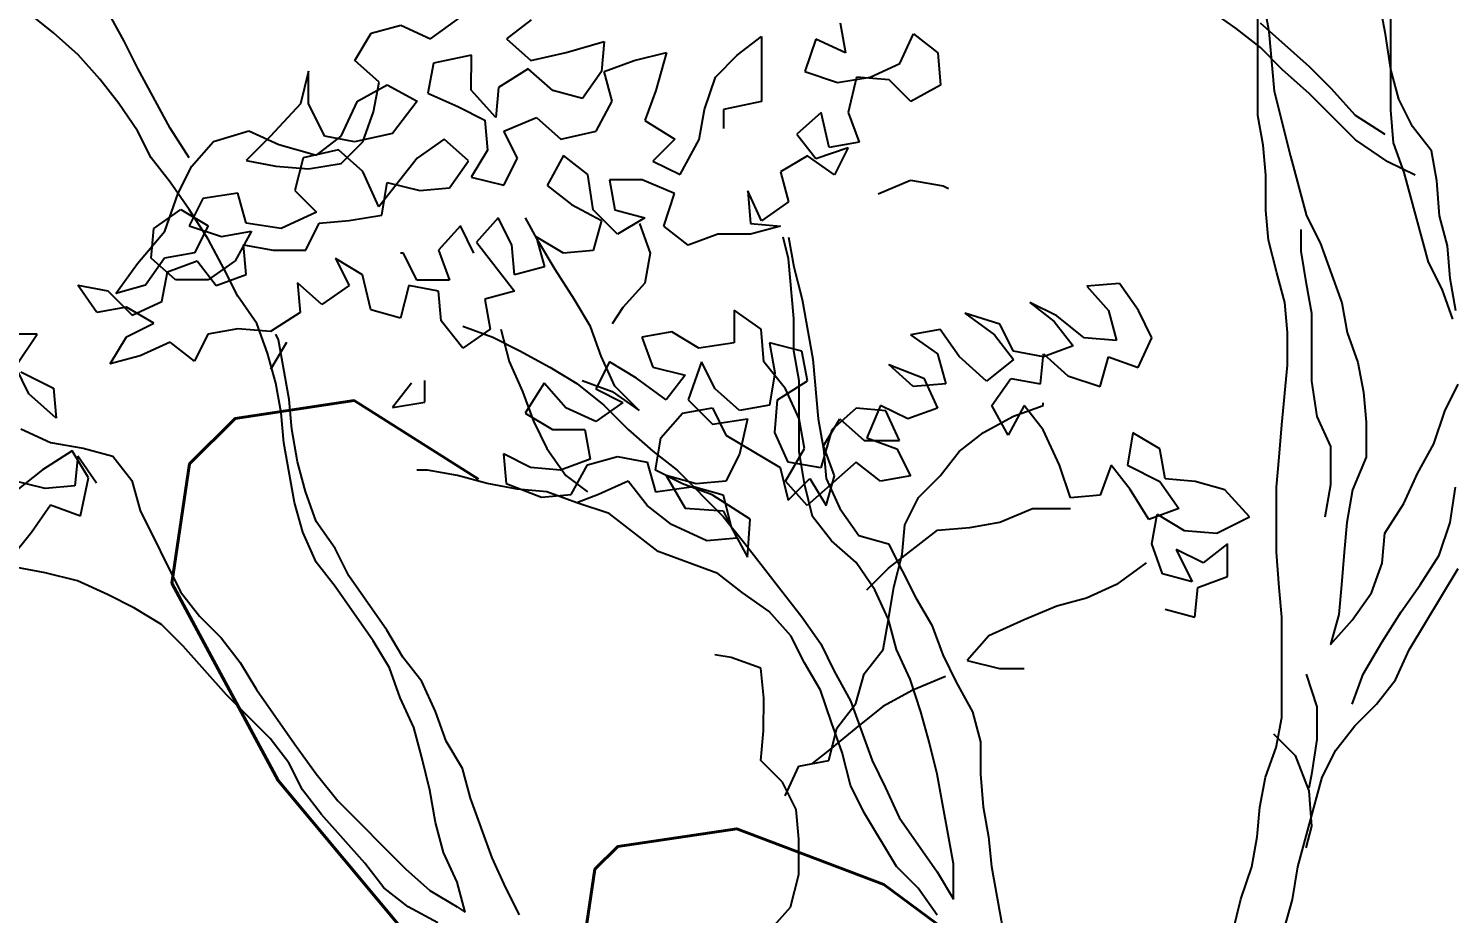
# Model space of a CAD drawing. Header units: millimetres. Extents: x 684983 to 685377, y 990360 to 990509.
# Drawn here: x 685004.191 to 685004.947, y 990434.697 to 990435.167 of the extents above; entities that cross this region are included whole.
import ezdxf

# ---------------------------------------------------------------- set-up
doc = ezdxf.new("R2010")
doc.units = ezdxf.units.MM
doc.layers.add('GRID LEVELS', color=7, linetype='Continuous', lineweight=13)
doc.layers.add('TEAK', color=7, linetype='Continuous')
doc.styles.get("Standard").update_dxf_attribs({"font": 'RomanS'})

# ---------------------------------------------------------------- blocks, each defined once
blk = doc.blocks.new('A$C25655A80')
at = {"color": 62}
for p, q in [((0.05239, 1.56976), (0.05243, 1.61686)), ((0.05435, 1.61013), (0.05626, 1.59956)), ((0.09759, 1.59856), (0.09568, 1.60913)), ((-0.37441, 1.59899), (-0.38401, 1.60669)), ((-0.34941, 1.59608), (-0.35517, 1.60666)), ((-0.24079, 1.59694), (-0.2302, 1.60462)), ((0.04472, 1.60053), (0.03512, 1.60726)), ((0.09949, 1.57164), (0.09952, 1.60721)), ((-0.36576, 1.59129), (-0.37441, 1.59899)), ((-0.26771, 1.58928), (-0.26193, 1.59889)), ((-0.26193, 1.59889), (-0.25136, 1.60176)), ((-0.25136, 1.60176), (-0.24079, 1.59694)), ((-0.20521, 1.60364), (-0.21387, 1.59692)), ((-0.09562, 1.60258), (-0.09371, 1.592)), ((0.05337, 1.59379), (0.04472, 1.60053)), ((0.07067, 1.58704), (0.05338, 1.60244)), ((0.05626, 1.59956), (0.05816, 1.5784)), ((-0.34462, 1.58646), (-0.34941, 1.59608)), ((-0.21387, 1.59692), (-0.20523, 1.58922)), ((-0.19273, 1.59209), (-0.17926, 1.59593)), ((-0.17926, 1.59593), (-0.18023, 1.58535)), ((-0.13216, 1.59108), (-0.12351, 1.5978)), ((-0.12351, 1.5978), (-0.12353, 1.57473)), ((-0.10428, 1.59682), (-0.10814, 1.58529)), ((-0.09371, 1.592), (-0.10428, 1.59682)), ((-0.07449, 1.58814), (-0.06967, 1.59871)), ((-0.06967, 1.59871), (-0.06103, 1.59197)), ((0.0995, 1.58606), (0.09759, 1.59856)), ((-0.35808, 1.58263), (-0.36576, 1.59129)), ((-0.25907, 1.58158), (-0.26771, 1.58928)), ((-0.22637, 1.59116), (-0.23983, 1.58829)), ((-0.22638, 1.57867), (-0.22637, 1.59116)), ((-0.20523, 1.58922), (-0.19273, 1.59209)), ((-0.17927, 1.58535), (-0.1687, 1.58919)), ((-0.1687, 1.58919), (-0.15716, 1.59206)), ((-0.15716, 1.59206), (-0.16102, 1.57861)), ((-0.13986, 1.58339), (-0.13216, 1.59108)), ((-0.06103, 1.59197), (-0.06008, 1.58044)), ((0.06105, 1.58609), (0.05337, 1.59379)), ((-0.3331, 1.5653), (-0.34462, 1.58646)), ((-0.28406, 1.58545), (-0.28695, 1.57391)), ((-0.28407, 1.57391), (-0.28406, 1.58545)), ((-0.23983, 1.58829), (-0.24177, 1.57772)), ((-0.20619, 1.58634), (-0.21677, 1.57962)), ((-0.19754, 1.57864), (-0.20619, 1.58634)), ((-0.18023, 1.58535), (-0.18697, 1.57575)), ((-0.1764, 1.57477), (-0.17927, 1.58535)), ((-0.10814, 1.58529), (-0.09661, 1.58143)), ((-0.08507, 1.58334), (-0.07449, 1.58814)), ((0.07066, 1.57743), (0.06105, 1.58609)), ((0.07835, 1.57935), (0.07067, 1.58704)), ((0.10238, 1.57548), (0.0995, 1.58606)), ((-0.35136, 1.57397), (-0.35808, 1.58263)), ((-0.26676, 1.57486), (-0.25618, 1.58062)), ((-0.261, 1.57101), (-0.25907, 1.58158)), ((-0.25618, 1.58062), (-0.24561, 1.57484)), ((-0.21677, 1.57962), (-0.21774, 1.56904)), ((-0.14372, 1.57186), (-0.13986, 1.58339)), ((-0.09661, 1.58143), (-0.08507, 1.58334)), ((-0.08987, 1.58335), (-0.09277, 1.57085)), ((-0.07834, 1.58237), (-0.08987, 1.58335)), ((-0.07066, 1.57468), (-0.07834, 1.58237)), ((-0.06008, 1.58044), (-0.07066, 1.57468)), ((0.08699, 1.56973), (0.07835, 1.57935)), ((-0.34464, 1.56435), (-0.35136, 1.57397)), ((-0.28695, 1.57391), (-0.29753, 1.56239)), ((-0.27831, 1.56237), (-0.28407, 1.57391)), ((-0.27254, 1.56237), (-0.26676, 1.57486)), ((-0.24561, 1.57484), (-0.25428, 1.56331)), ((-0.24177, 1.57772), (-0.2312, 1.5729)), ((-0.21774, 1.56904), (-0.22638, 1.57867)), ((-0.18697, 1.57575), (-0.19754, 1.57864)), ((-0.18218, 1.56421), (-0.1764, 1.57477)), ((-0.16102, 1.57861), (-0.16487, 1.56803)), ((-0.12353, 1.57473), (-0.13699, 1.57185)), ((0.05816, 1.5784), (0.06391, 1.55533)), ((0.08698, 1.56107), (0.07066, 1.57743)), ((0.10718, 1.56586), (0.10238, 1.57548)), ((-0.26485, 1.56044), (-0.261, 1.57101)), ((-0.2312, 1.5729), (-0.22159, 1.56809)), ((-0.21486, 1.56424), (-0.20332, 1.56903)), ((-0.20332, 1.56903), (-0.19468, 1.56133)), ((-0.14565, 1.56129), (-0.14372, 1.57186)), ((-0.13699, 1.57185), (-0.13699, 1.56513)), ((-0.10238, 1.57086), (-0.11104, 1.56318)), ((-0.09951, 1.55836), (-0.10238, 1.57086)), ((-0.09277, 1.57085), (-0.08893, 1.56027)), ((0.0543, 1.55918), (0.05239, 1.56976)), ((0.09756, 1.56299), (0.08699, 1.56973)), ((0.10044, 1.5601), (0.09949, 1.57164)), ((-0.33984, 1.55474), (-0.34464, 1.56435)), ((-0.32638, 1.55472), (-0.3331, 1.5653)), ((-0.31772, 1.56048), (-0.30522, 1.56432)), ((-0.30522, 1.56432), (-0.29465, 1.5595)), ((-0.22159, 1.56809), (-0.22064, 1.55751)), ((-0.21006, 1.55462), (-0.21486, 1.56424)), ((-0.19468, 1.56133), (-0.18218, 1.56421)), ((-0.16487, 1.56803), (-0.1543, 1.5613)), ((0.1139, 1.55721), (0.10718, 1.56586)), ((-0.32542, 1.55184), (-0.31772, 1.56048)), ((-0.29753, 1.56239), (-0.30619, 1.55374)), ((-0.29465, 1.5595), (-0.2812, 1.55564)), ((-0.2812, 1.55564), (-0.27254, 1.56237)), ((-0.26774, 1.56044), (-0.27831, 1.56237)), ((-0.27255, 1.55275), (-0.26485, 1.56044)), ((-0.25428, 1.56331), (-0.26774, 1.56044)), ((-0.23601, 1.56137), (-0.24563, 1.55465)), ((-0.22737, 1.55367), (-0.23601, 1.56137)), ((-0.1543, 1.5613), (-0.162, 1.55361)), ((-0.15239, 1.5488), (-0.14565, 1.56129)), ((-0.11104, 1.56318), (-0.10432, 1.55452)), ((-0.08893, 1.56027), (-0.09951, 1.55836)), ((0.05525, 1.54861), (0.0543, 1.55918)), ((0.09851, 1.55337), (0.08698, 1.56107)), ((0.10428, 1.54952), (0.10044, 1.5601)), ((-0.33312, 1.54608), (-0.33984, 1.55474)), ((-0.30619, 1.55374), (-0.29562, 1.55181)), ((-0.28601, 1.55469), (-0.2889, 1.54315)), ((-0.27351, 1.55756), (-0.28601, 1.55469)), ((-0.26486, 1.54986), (-0.27351, 1.55756)), ((-0.24563, 1.55465), (-0.25911, 1.53736)), ((-0.23411, 1.54407), (-0.22737, 1.55367)), ((-0.22064, 1.55751), (-0.22641, 1.5479)), ((-0.21488, 1.54501), (-0.21006, 1.55462)), ((-0.19372, 1.55556), (-0.1995, 1.54499)), ((-0.18507, 1.54883), (-0.19372, 1.55556)), ((-0.162, 1.55361), (-0.15239, 1.5488)), ((-0.1072, 1.55548), (-0.11682, 1.54973)), ((-0.0976, 1.54875), (-0.1072, 1.55548)), ((-0.10432, 1.55452), (-0.09278, 1.55836)), ((-0.09278, 1.55836), (-0.0976, 1.54875)), ((0.06391, 1.55533), (0.06966, 1.53417)), ((0.11581, 1.54663), (0.1139, 1.55721)), ((-0.33024, 1.54223), (-0.32542, 1.55184)), ((-0.29562, 1.55181), (-0.28409, 1.55084)), ((-0.28409, 1.55084), (-0.27255, 1.55275)), ((-0.25911, 1.53736), (-0.26486, 1.54986)), ((-0.18316, 1.53633), (-0.18507, 1.54883)), ((-0.11682, 1.54973), (-0.11395, 1.53915)), ((0.05524, 1.53611), (0.05525, 1.54861)), ((0.10812, 1.54856), (0.09851, 1.55337)), ((0.1129, 1.51779), (0.10428, 1.54952)), ((-0.3264, 1.53646), (-0.33312, 1.54608)), ((-0.25815, 1.53447), (-0.25621, 1.54601)), ((-0.25621, 1.54601), (-0.24468, 1.54311)), ((-0.24468, 1.54311), (-0.23411, 1.54407)), ((-0.22641, 1.5479), (-0.21488, 1.54501)), ((-0.1995, 1.54499), (-0.19085, 1.53826)), ((-0.17739, 1.5469), (-0.17547, 1.53632)), ((-0.16585, 1.54689), (-0.17739, 1.5469)), ((-0.15432, 1.54207), (-0.16585, 1.54689)), ((-0.08222, 1.542), (-0.07068, 1.5468)), ((-0.07068, 1.5468), (-0.05915, 1.54487)), ((-0.05915, 1.54487), (-0.05723, 1.5439)), ((0.11676, 1.53413), (0.11581, 1.54663)), ((-0.33506, 1.52878), (-0.33024, 1.54223)), ((-0.32159, 1.5403), (-0.3264, 1.53069)), ((-0.30909, 1.54221), (-0.32159, 1.5403)), ((-0.30621, 1.53163), (-0.30909, 1.54221)), ((-0.2889, 1.54315), (-0.28122, 1.53546)), ((-0.15818, 1.53054), (-0.15432, 1.54207)), ((-0.12836, 1.54301), (-0.12741, 1.53147)), ((-0.12357, 1.53243), (-0.12836, 1.54301)), ((-0.11395, 1.53915), (-0.12357, 1.53243)), ((-0.3389, 1.52974), (-0.32928, 1.53646)), ((-0.32928, 1.53646), (-0.31967, 1.53069)), ((-0.31968, 1.52588), (-0.3264, 1.53646)), ((-0.28122, 1.53546), (-0.29372, 1.5297)), ((-0.26968, 1.53256), (-0.25815, 1.53447)), ((-0.21681, 1.53348), (-0.22451, 1.52483)), ((-0.21201, 1.52386), (-0.21681, 1.53348)), ((-0.2024, 1.52481), (-0.2072, 1.53347)), ((-0.19085, 1.53826), (-0.18028, 1.53248)), ((-0.17452, 1.52767), (-0.18316, 1.53633)), ((-0.17547, 1.53632), (-0.1649, 1.53343)), ((-0.1649, 1.53343), (-0.17452, 1.52767)), ((0.05619, 1.52553), (0.05524, 1.53611)), ((0.06966, 1.53417), (0.07445, 1.52456)), ((0.11963, 1.52355), (0.11676, 1.53413)), ((-0.34468, 1.51725), (-0.33506, 1.52878)), ((-0.33987, 1.51917), (-0.3389, 1.52974)), ((-0.3264, 1.53069), (-0.31487, 1.52684)), ((-0.31967, 1.53069), (-0.32449, 1.52108)), ((-0.31487, 1.52684), (-0.30429, 1.52875)), ((-0.30429, 1.52875), (-0.31007, 1.51818)), ((-0.29372, 1.5297), (-0.30621, 1.53163)), ((-0.28507, 1.522), (-0.28026, 1.53161)), ((-0.28026, 1.53161), (-0.26968, 1.53256)), ((-0.23027, 1.5306), (-0.23797, 1.52196)), ((-0.22548, 1.52099), (-0.23027, 1.5306)), ((-0.18028, 1.53248), (-0.18318, 1.52191)), ((-0.16683, 1.53151), (-0.16299, 1.52093)), ((-0.14953, 1.5238), (-0.15818, 1.53054)), ((-0.11684, 1.5305), (-0.12742, 1.52763)), ((-0.12741, 1.53147), (-0.11684, 1.5305)), ((0.06772, 1.52168), (0.06773, 1.52937)), ((-0.31392, 1.5153), (-0.31968, 1.52588)), ((-0.30718, 1.52394), (-0.29661, 1.52201)), ((-0.30623, 1.51337), (-0.30718, 1.52394)), ((-0.22451, 1.52483), (-0.21107, 1.50751)), ((-0.21106, 1.51328), (-0.21201, 1.52386)), ((-0.20336, 1.52673), (-0.20049, 1.51616)), ((-0.19375, 1.52096), (-0.20336, 1.52673)), ((-0.19664, 1.51519), (-0.2024, 1.52481)), ((-0.13895, 1.52764), (-0.14953, 1.5238)), ((-0.12742, 1.52763), (-0.13895, 1.52764)), ((-0.11397, 1.51896), (-0.11588, 1.52665)), ((-0.11396, 1.52665), (-0.11205, 1.51608)), ((0.05906, 1.514), (0.05619, 1.52553)), ((0.07445, 1.52456), (0.08213, 1.5034)), ((0.12059, 1.51202), (0.11963, 1.52355)), ((-0.33507, 1.51916), (-0.3418, 1.50956)), ((-0.33123, 1.51147), (-0.33987, 1.51917)), ((-0.32449, 1.52108), (-0.33507, 1.51916)), ((-0.33411, 1.51436), (-0.32353, 1.51819)), ((-0.32353, 1.51819), (-0.31681, 1.50953)), ((-0.31007, 1.51818), (-0.31969, 1.51146)), ((-0.29661, 1.52201), (-0.28507, 1.522)), ((-0.2745, 1.51911), (-0.26971, 1.50949)), ((-0.2649, 1.51333), (-0.2745, 1.51911)), ((-0.25047, 1.52101), (-0.25143, 1.52101)), ((-0.24567, 1.51139), (-0.25047, 1.52101)), ((-0.23797, 1.52196), (-0.23414, 1.51138)), ((-0.18318, 1.52191), (-0.19375, 1.52096)), ((-0.16299, 1.52093), (-0.16492, 1.51036)), ((-0.11206, 1.49781), (-0.11397, 1.51896)), ((0.06963, 1.51014), (0.06772, 1.52168)), ((-0.35238, 1.50668), (-0.34468, 1.51725)), ((-0.33604, 1.50378), (-0.33411, 1.51436)), ((-0.31681, 1.50953), (-0.30623, 1.51337)), ((-0.30912, 1.50568), (-0.31392, 1.5153)), ((-0.26202, 1.50083), (-0.2649, 1.51333)), ((-0.20049, 1.51616), (-0.21106, 1.51328)), ((-0.18992, 1.50461), (-0.19664, 1.51519)), ((-0.11205, 1.51608), (-0.10917, 1.50454)), ((0.06194, 1.50342), (0.05906, 1.514)), ((0.1177, 1.50818), (0.1129, 1.51779)), ((-0.36584, 1.50958), (-0.35526, 1.50765)), ((-0.35912, 1.49996), (-0.36584, 1.50958)), ((-0.3418, 1.50956), (-0.35238, 1.50668)), ((-0.31969, 1.51146), (-0.33123, 1.51147)), ((-0.28797, 1.51047), (-0.28702, 1.49989)), ((-0.27932, 1.50277), (-0.28797, 1.51047)), ((-0.26971, 1.50949), (-0.27932, 1.50277)), ((-0.24856, 1.50947), (-0.25145, 1.49794)), ((-0.23798, 1.50754), (-0.24856, 1.50947)), ((-0.23414, 1.51138), (-0.24567, 1.51139)), ((-0.16492, 1.51036), (-0.17262, 1.50171)), ((0.0033, 1.5102), (-0.00823, 1.50925)), ((-0.00823, 1.50925), (-0.00055, 1.50059)), ((0.01003, 1.50058), (0.0033, 1.5102)), ((0.07155, 1.49957), (0.06963, 1.51014)), ((0.12153, 1.4976), (0.1177, 1.50818)), ((0.1225, 1.50048), (0.12059, 1.51202)), ((-0.35526, 1.50765), (-0.34662, 1.49899)), ((-0.34662, 1.49899), (-0.33604, 1.50378)), ((-0.3024, 1.49606), (-0.30912, 1.50568)), ((-0.23703, 1.49696), (-0.23798, 1.50754)), ((-0.21107, 1.50751), (-0.22164, 1.50464)), ((-0.22164, 1.50464), (-0.21973, 1.49406)), ((-0.18416, 1.49499), (-0.18992, 1.50461)), ((-0.10917, 1.50454), (-0.10535, 1.48339)), ((-0.02842, 1.5035), (-0.01978, 1.49677)), ((-0.01882, 1.49869), (-0.02842, 1.5035)), ((0.06289, 1.49284), (0.06194, 1.50342)), ((0.08213, 1.5034), (0.08404, 1.49283)), ((-0.34854, 1.50187), (-0.35912, 1.49996)), ((-0.33893, 1.4961), (-0.34854, 1.50187)), ((-0.28702, 1.49989), (-0.2976, 1.49317)), ((-0.25145, 1.49794), (-0.26202, 1.50083)), ((-0.17262, 1.50171), (-0.17647, 1.49595)), ((-0.13321, 1.50071), (-0.13322, 1.48918)), ((-0.1236, 1.49398), (-0.13321, 1.50071)), ((-0.0515, 1.49968), (-0.04093, 1.49198)), ((-0.03901, 1.49582), (-0.0515, 1.49968)), ((-0.00921, 1.49099), (-0.01882, 1.49869)), ((-0.00055, 1.50059), (0.00233, 1.49002)), ((0.01482, 1.49097), (0.01003, 1.50058)), ((0.07153, 1.47553), (0.07155, 1.49957)), ((-0.34855, 1.4913), (-0.33893, 1.4961)), ((-0.30913, 1.49415), (-0.31971, 1.49223)), ((-0.2976, 1.49317), (-0.30913, 1.49415)), ((-0.29857, 1.48548), (-0.3024, 1.49606)), ((-0.22935, 1.48734), (-0.23703, 1.49696)), ((-0.21973, 1.49406), (-0.22935, 1.48734)), ((-0.22934, 1.49503), (-0.21877, 1.49118)), ((-0.21589, 1.49406), (-0.21301, 1.48252)), ((-0.18033, 1.48442), (-0.18416, 1.49499)), ((-0.15533, 1.49304), (-0.1659, 1.49113)), ((-0.14572, 1.48727), (-0.15533, 1.49304)), ((-0.12265, 1.48244), (-0.1236, 1.49398)), ((-0.11207, 1.48628), (-0.11206, 1.49781)), ((-0.06016, 1.49392), (-0.07073, 1.49201)), ((-0.05344, 1.4843), (-0.06016, 1.49392)), ((-0.03421, 1.4862), (-0.03901, 1.49582)), ((-0.01978, 1.49677), (-0.01306, 1.48811)), ((-0.38027, 1.49229), (-0.39277, 1.4923)), ((-0.38797, 1.48076), (-0.38027, 1.49229)), ((-0.35433, 1.48169), (-0.34855, 1.4913)), ((-0.33317, 1.48936), (-0.34375, 1.48456)), ((-0.32452, 1.48262), (-0.33317, 1.48936)), ((-0.31971, 1.49223), (-0.32452, 1.48262)), ((-0.29183, 1.48932), (-0.29761, 1.47972)), ((-0.29472, 1.49029), (-0.29568, 1.49221)), ((-0.29089, 1.46914), (-0.29472, 1.49029)), ((-0.21877, 1.49118), (-0.20916, 1.48636)), ((-0.1659, 1.49113), (-0.16207, 1.48055)), ((-0.13322, 1.48918), (-0.14572, 1.48727)), ((-0.12072, 1.48917), (-0.11881, 1.47859)), ((-0.10919, 1.48627), (-0.12072, 1.48917)), ((-0.07073, 1.49201), (-0.06113, 1.48527)), ((-0.04093, 1.49198), (-0.03421, 1.48332)), ((-0.01306, 1.48811), (-0.02364, 1.48427)), ((0.00233, 1.49002), (-0.00921, 1.49099)), ((0.01001, 1.4804), (0.01482, 1.49097)), ((0.06288, 1.48131), (0.06289, 1.49284)), ((0.08404, 1.49283), (0.08787, 1.48225)), ((-0.34375, 1.48456), (-0.35433, 1.48169)), ((-0.29569, 1.47491), (-0.29857, 1.48548)), ((-0.20916, 1.48636), (-0.1986, 1.48059)), ((-0.17553, 1.47384), (-0.18033, 1.48442)), ((-0.11016, 1.4757), (-0.11207, 1.48628)), ((-0.10728, 1.4757), (-0.10919, 1.48627)), ((-0.10535, 1.48339), (-0.10344, 1.46224)), ((-0.06113, 1.48527), (-0.05825, 1.47469)), ((-0.04383, 1.47564), (-0.05344, 1.4843)), ((-0.03421, 1.48332), (-0.04383, 1.47564)), ((-0.02364, 1.48427), (-0.03421, 1.4862)), ((-0.02461, 1.47466), (-0.02363, 1.48523)), ((-0.02363, 1.48523), (-0.01499, 1.47753)), ((-0.00346, 1.47368), (-0.00056, 1.48425)), ((-0.00056, 1.48425), (0.01001, 1.4804)), ((-0.38317, 1.47114), (-0.38797, 1.48076)), ((-0.38605, 1.47884), (-0.37452, 1.47306)), ((-0.21301, 1.48252), (-0.20822, 1.47194)), ((-0.1986, 1.48059), (-0.18899, 1.47481)), ((-0.17745, 1.48249), (-0.18226, 1.47288)), ((-0.16784, 1.47671), (-0.17745, 1.48249)), ((-0.16207, 1.48055), (-0.15053, 1.47766)), ((-0.14476, 1.48246), (-0.14958, 1.46901)), ((-0.13996, 1.47284), (-0.14476, 1.48246)), ((-0.11497, 1.47282), (-0.12265, 1.48244)), ((-0.11881, 1.47859), (-0.12074, 1.46706)), ((-0.07843, 1.48144), (-0.06594, 1.47662)), ((-0.06979, 1.47374), (-0.07843, 1.48144)), ((0.06094, 1.46016), (0.06288, 1.48131)), ((0.08787, 1.48225), (0.08979, 1.47167)), ((-0.37452, 1.47306), (-0.37357, 1.46248)), ((-0.29378, 1.46433), (-0.29569, 1.47491)), ((-0.24763, 1.47486), (-0.25436, 1.46622)), ((-0.24283, 1.46813), (-0.24282, 1.47582)), ((-0.20052, 1.47482), (-0.20726, 1.46425)), ((-0.19284, 1.46616), (-0.20052, 1.47482)), ((-0.18899, 1.47481), (-0.17938, 1.46711)), ((-0.18706, 1.47577), (-0.17649, 1.47191)), ((-0.18226, 1.47288), (-0.17265, 1.46807)), ((-0.16689, 1.46518), (-0.17553, 1.47384)), ((-0.15727, 1.46901), (-0.16784, 1.47671)), ((-0.15053, 1.47766), (-0.15727, 1.46901)), ((-0.13132, 1.46514), (-0.13996, 1.47284)), ((-0.11786, 1.46898), (-0.10728, 1.4757)), ((-0.11017, 1.46224), (-0.11497, 1.47282)), ((-0.11018, 1.45071), (-0.11016, 1.4757)), ((-0.05825, 1.47469), (-0.06979, 1.47374)), ((-0.06594, 1.47662), (-0.06114, 1.46604)), ((-0.04192, 1.46699), (-0.03518, 1.47659)), ((-0.03518, 1.47659), (-0.02461, 1.47466)), ((-0.01499, 1.47753), (-0.00346, 1.47368)), ((0.07344, 1.46303), (0.07153, 1.47553)), ((0.11862, 1.46492), (0.12344, 1.47452)), ((-0.37357, 1.46248), (-0.38317, 1.47114)), ((-0.28994, 1.45856), (-0.29089, 1.46914)), ((-0.25436, 1.46622), (-0.24283, 1.46813)), ((-0.20822, 1.47194), (-0.20438, 1.46137)), ((-0.17265, 1.46807), (-0.18227, 1.46135)), ((-0.17649, 1.47191), (-0.16689, 1.46518)), ((-0.14958, 1.46901), (-0.14094, 1.46035)), ((-0.11883, 1.45744), (-0.11786, 1.46898)), ((-0.02365, 1.46697), (-0.02365, 1.46793)), ((0.08979, 1.47167), (0.09074, 1.4611)), ((-0.29283, 1.45376), (-0.29378, 1.46433)), ((-0.20726, 1.46425), (-0.19765, 1.45848)), ((-0.18227, 1.46135), (-0.19284, 1.46616)), ((-0.17938, 1.46711), (-0.17074, 1.45845)), ((-0.15921, 1.45556), (-0.15151, 1.4642)), ((-0.15151, 1.4642), (-0.14093, 1.46611)), ((-0.14093, 1.46611), (-0.13613, 1.4565)), ((-0.12074, 1.46706), (-0.13132, 1.46514)), ((-0.08998, 1.46607), (-0.09864, 1.45839)), ((-0.07941, 1.4651), (-0.08998, 1.46607)), ((-0.08133, 1.46702), (-0.08615, 1.45549)), ((-0.07172, 1.46221), (-0.08133, 1.46702)), ((-0.07461, 1.45452), (-0.07941, 1.4651)), ((-0.06114, 1.46604), (-0.07172, 1.46221)), ((-0.04481, 1.45737), (-0.03423, 1.46313)), ((-0.03616, 1.45641), (-0.04192, 1.46699)), ((-0.03038, 1.46697), (-0.03616, 1.45641)), ((-0.03423, 1.46313), (-0.02365, 1.46697)), ((-0.02366, 1.45832), (-0.03038, 1.46697)), ((0.07823, 1.45246), (0.07344, 1.46303)), ((0.11476, 1.45338), (0.11862, 1.46492)), ((-0.38607, 1.45865), (-0.3755, 1.45383)), ((-0.28803, 1.44702), (-0.28994, 1.45856)), ((-0.20438, 1.46137), (-0.19958, 1.45175)), ((-0.19765, 1.45848), (-0.18612, 1.45847)), ((-0.18612, 1.45847), (-0.18421, 1.44789)), ((-0.17074, 1.45845), (-0.16209, 1.45075)), ((-0.14094, 1.46035), (-0.12844, 1.46226)), ((-0.12844, 1.46226), (-0.13133, 1.44976)), ((-0.10826, 1.45167), (-0.11017, 1.46224)), ((-0.10344, 1.46224), (-0.10153, 1.45166)), ((-0.09864, 1.45839), (-0.1025, 1.44493)), ((-0.10153, 1.45262), (-0.09575, 1.46223)), ((-0.09575, 1.46223), (-0.08711, 1.45453)), ((-0.0179, 1.44581), (-0.02366, 1.45832)), ((0.05997, 1.44863), (0.06094, 1.46016)), ((0.09074, 1.4611), (0.09073, 1.4486)), ((-0.3755, 1.45383), (-0.36397, 1.4519)), ((-0.289, 1.4326), (-0.29283, 1.45376)), ((-0.16114, 1.44402), (-0.15921, 1.45556)), ((-0.13613, 1.4565), (-0.11692, 1.44494)), ((-0.11403, 1.44686), (-0.11883, 1.45744)), ((-0.09769, 1.44204), (-0.10153, 1.45262)), ((-0.08711, 1.45453), (-0.07461, 1.45452)), ((-0.08615, 1.45549), (-0.07558, 1.45164)), ((-0.05347, 1.45065), (-0.04481, 1.45737)), ((0.00806, 1.45733), (0.00613, 1.44579)), ((0.01767, 1.45155), (0.00806, 1.45733)), ((0.10899, 1.44281), (0.11476, 1.45338)), ((-0.36781, 1.45094), (-0.37839, 1.44422)), ((-0.36205, 1.44132), (-0.36781, 1.45094)), ((-0.36589, 1.44902), (-0.36686, 1.43844)), ((-0.35917, 1.4394), (-0.36589, 1.44902)), ((-0.36397, 1.4519), (-0.35339, 1.44901)), ((-0.35339, 1.44901), (-0.34667, 1.44035)), ((-0.21497, 1.44984), (-0.21401, 1.43927)), ((-0.20536, 1.44502), (-0.21497, 1.44984)), ((-0.19958, 1.45175), (-0.19286, 1.44213)), ((-0.18421, 1.44789), (-0.19478, 1.44405)), ((-0.18517, 1.44597), (-0.17459, 1.44884)), ((-0.17459, 1.44884), (-0.16402, 1.44691)), ((-0.16209, 1.45075), (-0.15345, 1.44402)), ((-0.13133, 1.44976), (-0.13615, 1.44016)), ((-0.115, 1.44014), (-0.10826, 1.45167)), ((-0.10827, 1.43917), (-0.11018, 1.45071)), ((-0.10153, 1.45166), (-0.10058, 1.44108)), ((-0.07558, 1.45164), (-0.07078, 1.44202)), ((-0.0602, 1.44201), (-0.05347, 1.45065)), ((0.01958, 1.44097), (0.01767, 1.45155)), ((0.05899, 1.43805), (0.05997, 1.44863)), ((0.07822, 1.439), (0.07823, 1.45246)), ((0.09073, 1.4486), (0.08591, 1.43707)), ((-0.37839, 1.44422), (-0.38801, 1.43654)), ((-0.28515, 1.43645), (-0.28803, 1.44702)), ((-0.24189, 1.4441), (-0.24573, 1.4441)), ((-0.23131, 1.44216), (-0.24189, 1.4441)), ((-0.19478, 1.44405), (-0.20536, 1.44502)), ((-0.19095, 1.4354), (-0.18517, 1.44597)), ((-0.16402, 1.44691), (-0.16115, 1.43633)), ((-0.15153, 1.43921), (-0.16114, 1.44402)), ((-0.15345, 1.44402), (-0.13712, 1.42766)), ((-0.11692, 1.44494), (-0.11404, 1.43341)), ((-0.1025, 1.44493), (-0.11403, 1.44686)), ((-0.09, 1.44684), (-0.10732, 1.43148)), ((-0.08135, 1.4401), (-0.09, 1.44684)), ((-0.01407, 1.43428), (-0.0179, 1.44581)), ((0.00036, 1.4458), (-0.00349, 1.43523)), ((0.00708, 1.43714), (0.00036, 1.4458)), ((0.00613, 1.44579), (0.01766, 1.44001)), ((0.10417, 1.43224), (0.10899, 1.44281)), ((-0.37744, 1.43749), (-0.38897, 1.44039)), ((-0.36686, 1.43844), (-0.37744, 1.43749)), ((-0.36495, 1.42787), (-0.36205, 1.44132)), ((-0.34667, 1.44035), (-0.3438, 1.42977)), ((-0.22074, 1.43927), (-0.23131, 1.44216)), ((-0.21017, 1.43734), (-0.22074, 1.43927)), ((-0.21401, 1.43927), (-0.20152, 1.43445)), ((-0.19286, 1.44213), (-0.18518, 1.43635)), ((-0.17075, 1.44019), (-0.18133, 1.43539)), ((-0.16403, 1.43153), (-0.17075, 1.44019)), ((-0.16115, 1.43633), (-0.14769, 1.43824)), ((-0.15729, 1.4421), (-0.15058, 1.43056)), ((-0.14672, 1.4392), (-0.15729, 1.4421)), ((-0.14096, 1.43535), (-0.15153, 1.43921)), ((-0.14769, 1.43824), (-0.13711, 1.43535)), ((-0.13615, 1.44016), (-0.14672, 1.4392)), ((-0.10732, 1.43148), (-0.115, 1.44014)), ((-0.11404, 1.43341), (-0.10635, 1.44109)), ((-0.1054, 1.42763), (-0.10827, 1.43917)), ((-0.10635, 1.44109), (-0.10059, 1.43147)), ((-0.10059, 1.43147), (-0.09769, 1.44204)), ((-0.10058, 1.44108), (-0.09578, 1.43051)), ((-0.07078, 1.44202), (-0.08135, 1.4401)), ((-0.0679, 1.43432), (-0.0602, 1.44201)), ((0.01766, 1.44001), (0.02438, 1.4304)), ((0.03016, 1.44), (0.01958, 1.44097)), ((0.04073, 1.43711), (0.03016, 1.44)), ((0.05897, 1.41498), (0.05899, 1.43805)), ((0.07629, 1.42746), (0.07822, 1.439)), ((0.12051, 1.4255), (0.12244, 1.438)), ((-0.28613, 1.42203), (-0.289, 1.4326)), ((-0.28132, 1.42587), (-0.28515, 1.43645)), ((-0.1996, 1.43637), (-0.21017, 1.43734)), ((-0.20152, 1.43445), (-0.19095, 1.4354)), ((-0.18903, 1.43251), (-0.1996, 1.43637)), ((-0.18133, 1.43539), (-0.18903, 1.43251)), ((-0.17749, 1.42866), (-0.18903, 1.43251)), ((-0.12751, 1.42669), (-0.14096, 1.43535)), ((-0.13711, 1.43535), (-0.13424, 1.42381)), ((-0.07272, 1.42472), (-0.0679, 1.43432)), ((-0.00349, 1.43523), (-0.01407, 1.43428)), ((0.0138, 1.42656), (0.00708, 1.43714)), ((0.04937, 1.42749), (0.04073, 1.43711)), ((0.08591, 1.43707), (0.08398, 1.42553)), ((-0.38226, 1.42212), (-0.37552, 1.43172)), ((-0.37552, 1.43172), (-0.36495, 1.42787)), ((-0.3438, 1.42977), (-0.32941, 1.40092)), ((-0.1602, 1.41518), (-0.17749, 1.42866)), ((-0.15539, 1.42479), (-0.16403, 1.43153)), ((-0.15058, 1.43056), (-0.13712, 1.42958)), ((-0.13712, 1.42958), (-0.13232, 1.41996)), ((-0.13712, 1.42766), (-0.12944, 1.41804)), ((-0.09868, 1.41897), (-0.1054, 1.42763)), ((-0.09578, 1.43051), (-0.08906, 1.42089)), ((-0.03907, 1.42565), (-0.02753, 1.43044)), ((-0.02753, 1.43044), (-0.01407, 1.43043)), ((0.02438, 1.4304), (0.0138, 1.42656)), ((0.01476, 1.41791), (0.01669, 1.42848)), ((0.01669, 1.42848), (0.0263, 1.4227)), ((0.03783, 1.42173), (0.04937, 1.42749)), ((0.09743, 1.42168), (0.10417, 1.43224)), ((-0.2746, 1.41625), (-0.28132, 1.42587)), ((-0.1429, 1.41901), (-0.15539, 1.42479)), ((-0.13424, 1.42381), (-0.12848, 1.41323)), ((-0.12848, 1.41323), (-0.12751, 1.42669)), ((-0.0785, 1.40934), (-0.06118, 1.42278)), ((-0.07369, 1.41414), (-0.07272, 1.42472)), ((-0.06118, 1.42278), (-0.04965, 1.42373)), ((-0.04965, 1.42373), (-0.03907, 1.42565)), ((0.0263, 1.4227), (0.03783, 1.42173)), ((0.08398, 1.42553), (0.08301, 1.41496)), ((0.11665, 1.41397), (0.12051, 1.4255)), ((-0.38996, 1.41251), (-0.38226, 1.42212)), ((-0.28133, 1.41145), (-0.28613, 1.42203)), ((-0.13232, 1.41996), (-0.1429, 1.41901)), ((-0.12944, 1.41804), (-0.10928, 1.39207)), ((-0.09003, 1.41127), (-0.09868, 1.41897)), ((-0.08906, 1.42089), (-0.07849, 1.41799)), ((-0.07849, 1.41799), (-0.06889, 1.39876)), ((0.01859, 1.40733), (0.01476, 1.41791)), ((0.04167, 1.41788), (0.03301, 1.41116)), ((0.04166, 1.40635), (0.04167, 1.41788)), ((0.09646, 1.4111), (0.09743, 1.42168)), ((-0.2698, 1.40663), (-0.2746, 1.41625)), ((-0.13906, 1.40747), (-0.1602, 1.41518)), ((-0.07658, 1.40261), (-0.07369, 1.41414)), ((0.02341, 1.41598), (0.02916, 1.40444)), ((0.03301, 1.41116), (0.02341, 1.41598)), ((0.05992, 1.40248), (0.05897, 1.41498)), ((0.08301, 1.41496), (0.08203, 1.40343)), ((0.10991, 1.4034), (0.11665, 1.41397)), ((-0.37746, 1.40769), (-0.38804, 1.40962)), ((-0.36593, 1.4048), (-0.37746, 1.40769)), ((-0.27461, 1.40279), (-0.28133, 1.41145)), ((-0.13042, 1.40074), (-0.13906, 1.40747)), ((-0.08331, 1.40165), (-0.09003, 1.41127)), ((-0.0862, 1.40166), (-0.0785, 1.40934)), ((0.01283, 1.41118), (0.00225, 1.4035)), ((0.02916, 1.40444), (0.01859, 1.40733)), ((0.09261, 1.40053), (0.09646, 1.4111)), ((0.10605, 1.38033), (0.12338, 1.40916)), ((-0.35536, 1.39998), (-0.36593, 1.4048)), ((-0.26117, 1.38355), (-0.27461, 1.40279)), ((-0.25636, 1.38739), (-0.2698, 1.40663)), ((-0.07851, 1.39108), (-0.07658, 1.40261)), ((0.00225, 1.4035), (-0.00833, 1.3987)), ((0.03011, 1.39194), (0.03108, 1.40251)), ((0.03108, 1.40251), (0.04166, 1.40635)), ((0.06087, 1.39191), (0.05992, 1.40248)), ((0.08203, 1.40343), (0.08106, 1.39285)), ((0.10317, 1.39379), (0.10991, 1.4034)), ((-0.34575, 1.39517), (-0.35536, 1.39998)), ((-0.32941, 1.40092), (-0.32268, 1.39226)), ((-0.12081, 1.394), (-0.13042, 1.40074)), ((-0.07851, 1.39108), (-0.08331, 1.40165)), ((-0.06889, 1.39876), (-0.06314, 1.38914)), ((-0.00833, 1.3987), (-0.01891, 1.39583)), ((0.08587, 1.39093), (0.09261, 1.40053)), ((-0.33615, 1.38939), (-0.34575, 1.39517)), ((-0.32268, 1.39226), (-0.315, 1.38456)), ((-0.11313, 1.38534), (-0.12081, 1.394)), ((-0.01891, 1.39583), (-0.03045, 1.39103)), ((0.01954, 1.39483), (0.03011, 1.39194)), ((0.08106, 1.39285), (0.07817, 1.38228)), ((0.09644, 1.38323), (0.10317, 1.39379)), ((-0.32846, 1.38169), (-0.33615, 1.38939)), ((-0.2506, 1.37778), (-0.25636, 1.38739)), ((-0.10928, 1.39207), (-0.10256, 1.38245)), ((-0.08045, 1.3805), (-0.07851, 1.39108)), ((-0.07564, 1.3805), (-0.07851, 1.39108)), ((-0.06314, 1.38914), (-0.0593, 1.37856)), ((-0.03045, 1.39103), (-0.04295, 1.38528)), ((0.06084, 1.35634), (0.06087, 1.39191)), ((0.07817, 1.38228), (0.08587, 1.39093)), ((-0.315, 1.38456), (-0.30828, 1.37591)), ((-0.25541, 1.37393), (-0.26117, 1.38355)), ((-0.10833, 1.37572), (-0.11313, 1.38534)), ((-0.10256, 1.38245), (-0.09776, 1.37283)), ((-0.04295, 1.38528), (-0.05065, 1.37663)), ((0.0897, 1.3717), (0.09644, 1.38323)), ((-0.3131, 1.36437), (-0.32846, 1.38169)), ((-0.24388, 1.36912), (-0.2506, 1.37778)), ((-0.13428, 1.37767), (-0.14005, 1.37864)), ((-0.12371, 1.37381), (-0.13428, 1.37767)), ((-0.08718, 1.37186), (-0.08045, 1.3805)), ((-0.07084, 1.36992), (-0.07564, 1.3805)), ((-0.0593, 1.37856), (-0.0545, 1.36894)), ((0.10123, 1.36976), (0.10605, 1.38033)), ((-0.30828, 1.37591), (-0.30252, 1.36629)), ((-0.25157, 1.36336), (-0.25541, 1.37393)), ((-0.12276, 1.36324), (-0.12371, 1.37381)), ((-0.10257, 1.3661), (-0.10833, 1.37572)), ((-0.09776, 1.37283), (-0.092, 1.36225)), ((-0.05065, 1.37663), (-0.03912, 1.37374)), ((-0.03912, 1.37374), (-0.03047, 1.37373)), ((-0.23908, 1.35854), (-0.24388, 1.36912)), ((-0.09008, 1.36129), (-0.08718, 1.37186)), ((-0.06701, 1.35838), (-0.07084, 1.36992)), ((-0.05835, 1.37087), (-0.06989, 1.36607)), ((-0.0545, 1.36894), (-0.04874, 1.35836)), ((0.06951, 1.37171), (0.07334, 1.36018)), ((0.08584, 1.36113), (0.0897, 1.3717)), ((0.09449, 1.36112), (0.10123, 1.36976)), ((-0.29773, 1.34898), (-0.3131, 1.36437)), ((-0.30252, 1.36629), (-0.28908, 1.34705)), ((-0.24678, 1.35278), (-0.25157, 1.36336)), ((-0.12277, 1.3517), (-0.12276, 1.36324)), ((-0.09874, 1.35456), (-0.10257, 1.3661)), ((-0.092, 1.36225), (-0.08433, 1.34109)), ((-0.06989, 1.36607), (-0.08047, 1.36032)), ((-0.23525, 1.34796), (-0.23908, 1.35854)), ((-0.09681, 1.35264), (-0.09008, 1.36129)), ((-0.08047, 1.36032), (-0.09009, 1.35263)), ((-0.06413, 1.3478), (-0.06701, 1.35838)), ((-0.04874, 1.35836), (-0.04587, 1.34779)), ((0.07334, 1.36018), (0.07333, 1.34864)), ((0.08679, 1.35343), (0.09449, 1.36112)), ((-0.2439, 1.3422), (-0.24678, 1.35278)), ((-0.09009, 1.35263), (-0.10067, 1.34399)), ((-0.09971, 1.34111), (-0.09681, 1.35264)), ((-0.0949, 1.34399), (-0.09874, 1.35456)), ((0.05891, 1.34577), (0.06084, 1.35634)), ((0.08006, 1.34479), (0.08679, 1.35343)), ((-0.29101, 1.34032), (-0.29773, 1.34898)), ((-0.28908, 1.34705), (-0.2814, 1.33647)), ((-0.22949, 1.33834), (-0.23525, 1.34796)), ((-0.12374, 1.34113), (-0.12277, 1.3517)), ((-0.06126, 1.33627), (-0.06413, 1.3478)), ((-0.04587, 1.34779), (-0.04588, 1.33625)), ((0.05795, 1.35058), (0.06564, 1.34288)), ((0.07333, 1.34864), (0.0714, 1.33614)), ((-0.24103, 1.33066), (-0.2439, 1.3422)), ((-0.10067, 1.34399), (-0.10548, 1.34015)), ((-0.09203, 1.33245), (-0.0949, 1.34399)), ((0.05506, 1.3352), (0.05891, 1.34577)), ((0.06564, 1.34288), (0.07043, 1.33038)), ((0.07524, 1.33518), (0.08006, 1.34479)), ((-0.28621, 1.3307), (-0.29101, 1.34032)), ((-0.22661, 1.32777), (-0.22949, 1.33834)), ((-0.11606, 1.33343), (-0.12374, 1.34113)), ((-0.1151, 1.32862), (-0.11029, 1.33919)), ((-0.11029, 1.33919), (-0.09971, 1.34111)), ((-0.08433, 1.34109), (-0.07953, 1.33148)), ((-0.2814, 1.33647), (-0.27372, 1.32685)), ((-0.11126, 1.32381), (-0.11606, 1.33343)), ((-0.08723, 1.32283), (-0.09203, 1.33245)), ((-0.05552, 1.30454), (-0.06126, 1.33627)), ((-0.04588, 1.33625), (-0.04493, 1.32472)), ((0.05312, 1.32463), (0.05506, 1.3352)), ((0.06656, 1.30346), (0.07524, 1.33518)), ((0.0714, 1.33614), (0.07043, 1.33134)), ((-0.27949, 1.32205), (-0.28621, 1.3307)), ((-0.27372, 1.32685), (-0.24971, 1.30279)), ((-0.23912, 1.31913), (-0.24103, 1.33066)), ((-0.21894, 1.30661), (-0.22661, 1.32777)), ((-0.07953, 1.33148), (-0.07473, 1.3209)), ((0.07043, 1.33038), (0.07138, 1.31788)), ((-0.26413, 1.30473), (-0.27949, 1.32205)), ((-0.11031, 1.31324), (-0.11126, 1.32381)), ((-0.07571, 1.30359), (-0.08723, 1.32283)), ((-0.04493, 1.32472), (-0.04302, 1.31414)), ((0.05215, 1.31405), (0.05312, 1.32463)), ((-0.23624, 1.30855), (-0.23912, 1.31913)), ((-0.07473, 1.3209), (-0.06129, 1.30166)), ((0.07138, 1.31788), (0.06945, 1.31019)), ((-0.11032, 1.30074), (-0.11031, 1.31324)), ((-0.04302, 1.31414), (-0.04207, 1.30356)), ((0.05022, 1.30348), (0.05215, 1.31405)), ((-0.23145, 1.29797), (-0.23624, 1.30855)), ((-0.21415, 1.29603), (-0.21894, 1.30661)), ((-0.2574, 1.29607), (-0.26413, 1.30473)), ((-0.24971, 1.30279), (-0.24106, 1.29509)), ((-0.06803, 1.2959), (-0.07571, 1.30359)), ((-0.06129, 1.30166), (-0.05553, 1.29204)), ((-0.05553, 1.29204), (-0.05552, 1.30454)), ((-0.04207, 1.30356), (-0.03633, 1.27184)), ((0.04636, 1.29195), (0.05022, 1.30348)), ((0.06463, 1.29193), (0.06656, 1.30346)), ((-0.22857, 1.28739), (-0.23145, 1.29797)), ((-0.11321, 1.28921), (-0.11032, 1.30074)), ((-0.24876, 1.28933), (-0.2574, 1.29607)), ((-0.24106, 1.29509), (-0.23145, 1.28932)), ((-0.20935, 1.28641), (-0.21415, 1.29603)), ((-0.06131, 1.28628), (-0.06803, 1.2959)), ((0.04347, 1.28041), (0.04636, 1.29195)), ((0.06173, 1.28136), (0.06463, 1.29193)), ((-0.23819, 1.28356), (-0.24876, 1.28933)), ((-0.23145, 1.28932), (-0.22857, 1.28739)), ((-0.12091, 1.28056), (-0.11321, 1.28921))]:
    blk.add_line(p, q, dxfattribs=at)
blk = doc.blocks.new('TR')
blk.add_blockref('A$C25655A80', (0.01921, 0.01485, 1.34531))

msp = doc.modelspace()

# ---------------------------------------------------------------- block references
at = {"layer": 'TEAK', "xscale": 1.5, "yscale": 1.5, "zscale": 1.5}
msp.add_blockref('TR', (685004.737, 990432.744, 99.329), dxfattribs=at)

# ---------------------------------------------------------------- texts
at = {"layer": 'GRID LEVELS', "width": 0.5}
msp.add_text('99.416', height=0.8, rotation=45, dxfattribs=at).set_placement((685003.62998, 990433.15777, 99.41565))

doc.saveas('drawing.dxf')
